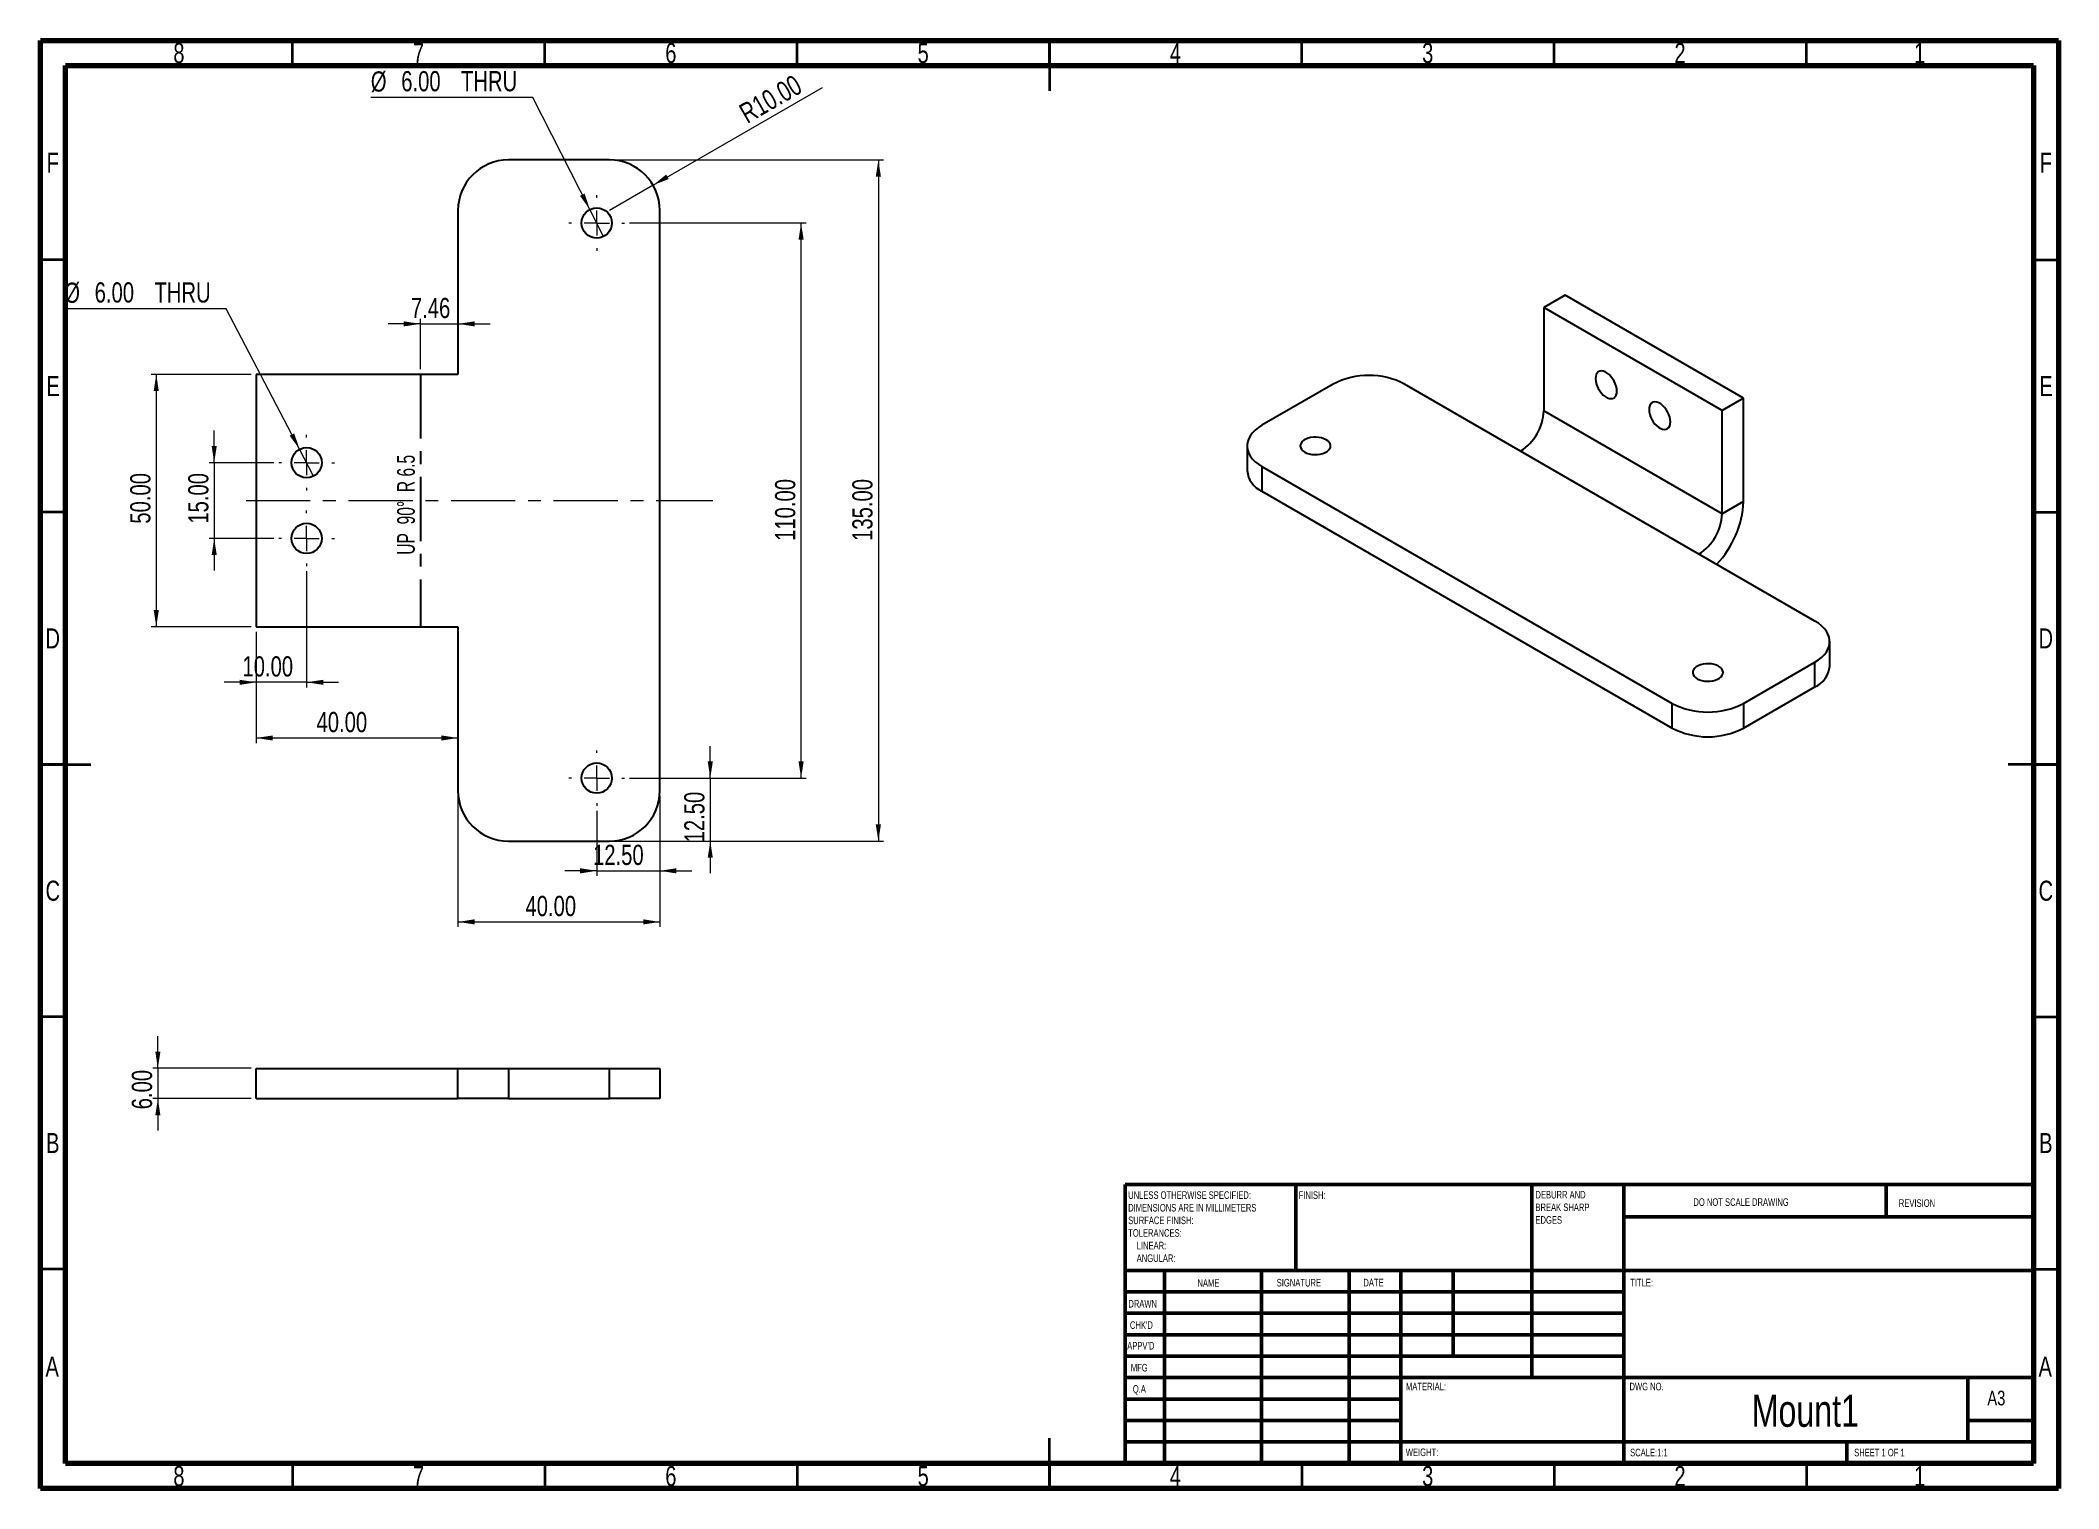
# Model space of a CAD drawing. Header units: millimetres. Extents: x 15 to 415, y 5 to 292.
import ezdxf

# ---------------------------------------------------------------- set-up
doc = ezdxf.new("R2010")
doc.units = ezdxf.units.MM
doc.linetypes.add('CENTERX2', pattern=[20.32, 12.7, -2.54, 2.54, -2.54])
doc.styles.add('SLDTEXTSTYLE0', font='TXT', dxfattribs={"width": 0.75})
doc.styles.add('SLDTEXTSTYLE1', font='TXT', dxfattribs={"width": 0.686449})
doc.styles.add('SLDTEXTSTYLE2', font='TXT', dxfattribs={"width": 0.6875})
doc.styles.add('SLDTEXTSTYLE3', font='TXT', dxfattribs={"width": 0.660714})
doc.dimstyles.new('SLDDIMSTYLE0', dxfattribs={"dimtxt": 4, "dimasz": 3.302, "dimexe": 0, "dimexo": 0.0625, "dimgap": 1, "dimtad": 1, "dimrnd": 1e-09, "dimzin": 4, "dimdsep": 46, "dimtxsty": 'SLDTEXTSTYLE0', "dimsah": 1, "dimcen": 0.09, "dimadec": 0, "dimazin": 1, "dimtfac": 1, "dimtofl": 0, "dimtmove": 0, "dimatfit": 3, "dimfxl": 0, "dimfrac": 2, "dimtolj": 1, "dimtzin": 12, "dimarcsym": 0})
doc.dimstyles.new('SLDDIMSTYLE1', dxfattribs={"dimtxt": 4, "dimasz": 3.302, "dimexe": 0, "dimexo": 0.0625, "dimgap": 1, "dimtad": 1, "dimrnd": 1e-09, "dimzin": 4, "dimdsep": 46, "dimtxsty": 'SLDTEXTSTYLE0', "dimsah": 1, "dimcen": 0.09, "dimadec": 0, "dimazin": 1, "dimtfac": 1, "dimtmove": 0, "dimatfit": 0, "dimfxl": 0, "dimfrac": 2, "dimtolj": 1, "dimtzin": 12, "dimarcsym": 0})
doc.dimstyles.new('SLDDIMSTYLE2', dxfattribs={"dimtxt": 4, "dimasz": 3.302, "dimexe": 0, "dimexo": 0.0625, "dimgap": 1, "dimtad": 0, "dimtih": 1, "dimtoh": 1, "dimrnd": 1e-09, "dimzin": 4, "dimdsep": 46, "dimtxsty": 'SLDTEXTSTYLE0', "dimblk1": 'NONE', "dimsah": 1, "dimcen": 0, "dimadec": 0, "dimazin": 1, "dimtfac": 1, "dimtmove": 0, "dimatfit": 3, "dimldrblk": 'NONE', "dimfxl": 0, "dimfrac": 2, "dimtolj": 1, "dimtzin": 12, "dimarcsym": 0})
doc.dimstyles.new('SLDDIMSTYLE3', dxfattribs={"dimtxt": 4, "dimasz": 3.302, "dimexe": 0, "dimexo": 0.0625, "dimgap": 1, "dimtad": 1, "dimrnd": 1e-09, "dimzin": 12, "dimdsep": 46, "dimtxsty": 'SLDTEXTSTYLE0', "dimsah": 1, "dimcen": 0.09, "dimadec": 0, "dimazin": 3, "dimtfac": 1, "dimtmove": 0, "dimatfit": 0, "dimfxl": 0, "dimfrac": 2, "dimtolj": 1, "dimtzin": 12, "dimarcsym": 0})
doc.dimstyles.new('SLDDIMSTYLE4', dxfattribs={"dimtxt": 4, "dimasz": 3.302, "dimexe": 0, "dimexo": 0.0625, "dimgap": 1, "dimtad": 1, "dimrnd": 1e-09, "dimzin": 4, "dimdsep": 46, "dimtxsty": 'SLDTEXTSTYLE0', "dimsah": 1, "dimcen": 0, "dimadec": 0, "dimazin": 1, "dimtfac": 1, "dimtofl": 0, "dimtmove": 0, "dimatfit": 3, "dimfxl": 0, "dimfrac": 2, "dimtolj": 1, "dimtzin": 12, "dimarcsym": 0})

# ---------------------------------------------------------------- blocks, each defined once
blk = doc.blocks.new('SW_NOTE_0')
at = {"color": 0, "linetype": 'Continuous', "lineweight": 0, "char_height": 1.5, "attachment_point": 1, "style": 'SLDTEXTSTYLE0'}
for s, insert in [('UNLESS OTHERWISE SPECIFIED:', (0, 1.93)), ('SURFACE FINISH:', (0, -3.07)), ('DIMENSIONS ARE IN MILLIMETERS', (0, -0.57)), ('TOLERANCES:', (0, -5.57)), ('ANGULAR:', (1.69, -10.57)), ('LINEAR:', (1.69, -8.07))]:
    blk.add_mtext(s, dxfattribs=dict(at, insert=insert))
blk = doc.blocks.new('SW_NOTE_0_1')
at = {"color": 0, "linetype": 'Continuous', "lineweight": 0, "char_height": 1.5, "attachment_point": 1, "style": 'SLDTEXTSTYLE0'}
for s, insert in [('DEBURR AND', (0, 1.93)), ('BREAK SHARP', (0, -0.57)), ('EDGES', (0, -3.07))]:
    blk.add_mtext(s, dxfattribs=dict(at, insert=insert))
blk = doc.blocks.new('_D')
at = {"color": 7, "linetype": 'Continuous', "lineweight": 0}
for p, q in [((56.77, 225.81), (36.97, 225.81)), ((37.97, 225.81), (37.97, 175.81)), ((56.77, 175.81), (36.97, 175.81))]:
    blk.add_line(p, q, dxfattribs=at)
at = {"color": 7, "linetype": 'Continuous', "lineweight": 18}
for points in [[(37.97, 225.81), (37.46, 222.51), (38.48, 222.51)], [(37.97, 175.81), (38.48, 179.11), (37.46, 179.11)]]:
    blk.add_solid(points, dxfattribs=at)
at = {"color": 7, "linetype": 'Continuous', "lineweight": 18, "insert": (32.81, 196.22), "char_height": 4, "attachment_point": 1, "rotation": 90, "style": 'SLDTEXTSTYLE0'}
blk.add_mtext('50.00', dxfattribs=at)
blk = doc.blocks.new('_D_1')
at = {"color": 7, "linetype": 'Continuous', "lineweight": 0}
for p, q in [((49.45, 208.31), (49.45, 214.66)), ((61.27, 208.31), (48.45, 208.31)), ((49.45, 208.31), (49.45, 193.31)), ((61.27, 193.31), (48.45, 193.31)), ((49.45, 193.31), (49.45, 186.96))]:
    blk.add_line(p, q, dxfattribs=at)
at = {"color": 7, "linetype": 'Continuous', "lineweight": 18}
for points in [[(49.45, 208.31), (49.96, 211.61), (48.95, 211.61)], [(49.45, 193.31), (48.95, 190.01), (49.96, 190.01)]]:
    blk.add_solid(points, dxfattribs=at)
at = {"color": 7, "linetype": 'Continuous', "lineweight": 18, "insert": (44.3, 196.22), "char_height": 4, "attachment_point": 1, "rotation": 90, "style": 'SLDTEXTSTYLE0'}
blk.add_mtext('15.00', dxfattribs=at)
blk = doc.blocks.new('_D_2')
at = {"color": 7, "linetype": 'Continuous', "lineweight": 0}
for p, q in [((67.77, 186.81), (67.77, 163.79)), ((57.77, 174.81), (57.77, 163.79)), ((57.77, 164.79), (51.42, 164.79)), ((67.77, 164.79), (57.77, 164.79)), ((67.77, 164.79), (74.12, 164.79))]:
    blk.add_line(p, q, dxfattribs=at)
at = {"color": 7, "linetype": 'Continuous', "lineweight": 18}
for points in [[(57.77, 164.79), (54.47, 165.29), (54.47, 164.28)], [(67.77, 164.79), (71.07, 164.28), (71.07, 165.29)]]:
    blk.add_solid(points, dxfattribs=at)
at = {"color": 7, "linetype": 'Continuous', "lineweight": 18, "insert": (55.05, 169.94), "char_height": 4, "attachment_point": 1, "style": 'SLDTEXTSTYLE0'}
blk.add_mtext('10.00', dxfattribs=at)
blk = doc.blocks.new('_D_3')
at = {"color": 7, "linetype": 'Continuous', "lineweight": 0}
for p, q in [((51.82, 238.83), (19.73, 238.83)), ((66.38, 210.97), (51.82, 238.83)), ((69.16, 205.65), (66.38, 210.97))]:
    blk.add_line(p, q, dxfattribs=at)
at = {"color": 7, "linetype": 'Continuous', "lineweight": 18}
blk.add_solid([(66.38, 210.97), (65.3, 214.13), (64.4, 213.66)], dxfattribs=at)
at = {"color": 7, "linetype": 'Continuous', "lineweight": 18, "char_height": 4, "attachment_point": 1, "style": 'SLDTEXTSTYLE0'}
for s, insert in [('%%c', (19.73, 243.99)), ('6.00', (25.76, 244.05)), ('THRU', (37.61, 244.05))]:
    blk.add_mtext(s, dxfattribs=dict(at, insert=insert))
blk = doc.blocks.new('_None')
blk = doc.blocks.new('_D_4')
at = {"color": 7, "linetype": 'Continuous', "lineweight": 0}
for p, q in [((90.31, 226.81), (90.31, 236.82)), ((90.31, 235.82), (83.96, 235.82)), ((90.31, 235.82), (97.77, 235.82)), ((97.77, 235.82), (104.12, 235.82))]:
    blk.add_line(p, q, dxfattribs=at)
at = {"color": 7, "linetype": 'Continuous', "lineweight": 18}
for points in [[(90.31, 235.82), (87.01, 236.32), (87.01, 235.31)], [(97.77, 235.82), (101.07, 235.31), (101.07, 236.32)]]:
    blk.add_solid(points, dxfattribs=at)
at = {"color": 7, "linetype": 'Continuous', "lineweight": 18, "insert": (88.43, 240.97), "char_height": 4, "attachment_point": 1, "style": 'SLDTEXTSTYLE0'}
blk.add_mtext('7.46', dxfattribs=at)
blk = doc.blocks.new('_D_5')
at = {"color": 7, "linetype": 'Continuous', "lineweight": 0}
for p, q in [((57.77, 174.81), (57.77, 152.76)), ((57.77, 153.76), (97.77, 153.76))]:
    blk.add_line(p, q, dxfattribs=at)
at = {"color": 7, "linetype": 'Continuous', "lineweight": 18}
for points in [[(57.77, 153.76), (61.07, 153.25), (61.07, 154.26)], [(97.77, 153.76), (94.47, 154.26), (94.47, 153.25)]]:
    blk.add_solid(points, dxfattribs=at)
at = {"color": 7, "linetype": 'Continuous', "lineweight": 18, "insert": (69.73, 158.91), "char_height": 4, "attachment_point": 1, "style": 'SLDTEXTSTYLE0'}
blk.add_mtext('40.00', dxfattribs=at)
blk = doc.blocks.new('_D_6')
at = {"color": 7, "linetype": 'Continuous', "lineweight": 0}
for p, q in [((128.77, 268.31), (182.08, 268.31)), ((181.08, 268.31), (181.08, 133.31)), ((128.77, 133.31), (182.08, 133.31))]:
    blk.add_line(p, q, dxfattribs=at)
at = {"color": 7, "linetype": 'Continuous', "lineweight": 18}
for points in [[(181.08, 268.31), (180.57, 265.01), (181.59, 265.01)], [(181.08, 133.31), (181.59, 136.61), (180.57, 136.61)]]:
    blk.add_solid(points, dxfattribs=at)
at = {"color": 7, "linetype": 'Continuous', "lineweight": 18, "insert": (175.92, 192.81), "char_height": 4, "attachment_point": 1, "rotation": 90, "style": 'SLDTEXTSTYLE0'}
blk.add_mtext('135.00', dxfattribs=at)
blk = doc.blocks.new('_D_7')
at = {"color": 7, "linetype": 'Continuous', "lineweight": 0}
for p, q in [((131.77, 255.81), (166.77, 255.81)), ((165.77, 145.81), (165.77, 255.81)), ((131.77, 145.81), (166.77, 145.81))]:
    blk.add_line(p, q, dxfattribs=at)
at = {"color": 7, "linetype": 'Continuous', "lineweight": 18}
for points in [[(165.77, 255.81), (165.26, 252.51), (166.28, 252.51)], [(165.77, 145.81), (166.28, 149.11), (165.26, 149.11)]]:
    blk.add_solid(points, dxfattribs=at)
at = {"color": 7, "linetype": 'Continuous', "lineweight": 18, "insert": (160.61, 192.81), "char_height": 4, "attachment_point": 1, "rotation": 90, "style": 'SLDTEXTSTYLE0'}
blk.add_mtext('110.00', dxfattribs=at)
blk = doc.blocks.new('_D_8')
at = {"color": 7, "linetype": 'Continuous', "lineweight": 0}
for p, q in [((97.77, 142.31), (97.77, 116.31)), ((137.77, 142.31), (137.77, 116.31)), ((97.77, 117.31), (137.77, 117.31))]:
    blk.add_line(p, q, dxfattribs=at)
at = {"color": 7, "linetype": 'Continuous', "lineweight": 18}
for points in [[(97.77, 117.31), (101.07, 116.8), (101.07, 117.82)], [(137.77, 117.31), (134.47, 117.82), (134.47, 116.8)]]:
    blk.add_solid(points, dxfattribs=at)
at = {"color": 7, "linetype": 'Continuous', "lineweight": 18, "insert": (111.14, 122.46), "char_height": 4, "attachment_point": 1, "style": 'SLDTEXTSTYLE0'}
blk.add_mtext('40.00', dxfattribs=at)
blk = doc.blocks.new('_D_9')
at = {"color": 7, "linetype": 'Continuous', "lineweight": 0}
for p, q in [((147.77, 145.81), (147.77, 152.16)), ((131.77, 145.81), (148.77, 145.81)), ((147.77, 145.81), (147.77, 133.31)), ((128.77, 133.31), (148.77, 133.31)), ((147.77, 133.31), (147.77, 126.96))]:
    blk.add_line(p, q, dxfattribs=at)
at = {"color": 7, "linetype": 'Continuous', "lineweight": 18}
for points in [[(147.77, 145.81), (148.28, 149.11), (147.26, 149.11)], [(147.77, 133.31), (147.26, 130.01), (148.28, 130.01)]]:
    blk.add_solid(points, dxfattribs=at)
at = {"color": 7, "linetype": 'Continuous', "lineweight": 18, "insert": (142.61, 133.06), "char_height": 4, "attachment_point": 1, "rotation": 90, "style": 'SLDTEXTSTYLE0'}
blk.add_mtext('12.50', dxfattribs=at)
blk = doc.blocks.new('_D_10')
at = {"color": 7, "linetype": 'Continuous', "lineweight": 0}
for p, q in [((137.77, 142.31), (137.77, 126.43)), ((125.27, 139.31), (125.27, 126.43)), ((125.27, 127.43), (118.92, 127.43)), ((125.27, 127.43), (137.77, 127.43)), ((137.77, 127.43), (144.12, 127.43))]:
    blk.add_line(p, q, dxfattribs=at)
at = {"color": 7, "linetype": 'Continuous', "lineweight": 18}
for points in [[(125.27, 127.43), (121.97, 127.94), (121.97, 126.92)], [(137.77, 127.43), (141.07, 126.92), (141.07, 127.94)]]:
    blk.add_solid(points, dxfattribs=at)
at = {"color": 7, "linetype": 'Continuous', "lineweight": 18, "insert": (124.53, 132.59), "char_height": 4, "attachment_point": 1, "style": 'SLDTEXTSTYLE0'}
blk.add_mtext('12.50', dxfattribs=at)
blk = doc.blocks.new('_D_11')
at = {"color": 7, "linetype": 'Continuous', "lineweight": 0}
for q in [(170, 282.69), (127.77, 258.31)]:
    blk.add_line((136.43, 263.31), q, dxfattribs=at)
at = {"color": 7, "linetype": 'Continuous', "lineweight": 18}
blk.add_solid([(136.43, 263.31), (139.54, 264.52), (139.03, 265.4)], dxfattribs=at)
at = {"color": 7, "linetype": 'Continuous', "lineweight": 18, "insert": (153.1, 278.88), "char_height": 4, "attachment_point": 1, "rotation": 30, "style": 'SLDTEXTSTYLE0'}
blk.add_mtext('R10.00', dxfattribs=at)
blk = doc.blocks.new('_D_12')
at = {"color": 7, "linetype": 'Continuous', "lineweight": 0}
for p, q in [((112.58, 280.69), (80.49, 280.69)), ((123.91, 258.48), (112.58, 280.69)), ((126.63, 253.13), (123.91, 258.48))]:
    blk.add_line(p, q, dxfattribs=at)
at = {"color": 7, "linetype": 'Continuous', "lineweight": 18}
blk.add_solid([(123.91, 258.48), (122.86, 261.65), (121.95, 261.19)], dxfattribs=at)
at = {"color": 7, "linetype": 'Continuous', "lineweight": 18, "char_height": 4, "attachment_point": 1, "style": 'SLDTEXTSTYLE0'}
for s, insert in [('%%c', (80.49, 285.85)), ('6.00', (86.52, 285.91)), ('THRU', (98.36, 285.91))]:
    blk.add_mtext(s, dxfattribs=dict(at, insert=insert))
blk = doc.blocks.new('SW_CENTERMARKSYMBOL_0')
at = {"color": 0, "linetype": 'Continuous', "lineweight": 18}
for p, q in [((0, 5), (0, 5.5)), ((-5, 0), (-5.5, 0)), ((0, 0), (-2.5, 0)), ((0, 0), (0, 2.5)), ((0, 0), (0, -2.5)), ((0, 0), (2.5, 0)), ((5, 0), (5.5, 0)), ((0, -5), (0, -5.5))]:
    blk.add_line(p, q, dxfattribs=at)
blk = doc.blocks.new('SW_CENTERMARKSYMBOL_1')
at = {"color": 0, "linetype": 'Continuous', "lineweight": 18}
for p, q in [((0, 5), (0, 5.5)), ((-5, 0), (-5.5, 0)), ((0, 0), (-2.5, 0)), ((0, 0), (0, 2.5)), ((0, 0), (0, -2.5)), ((0, 0), (2.5, 0)), ((5, 0), (5.5, 0)), ((0, -5), (0, -5.5))]:
    blk.add_line(p, q, dxfattribs=at)
blk = doc.blocks.new('SW_CENTERMARKSYMBOL_2')
at = {"color": 0, "linetype": 'Continuous', "lineweight": 18}
for p, q in [((0, 5), (0, 5.5)), ((-5, 0), (-5.5, 0)), ((0, 0), (-2.5, 0)), ((0, 0), (0, 2.5)), ((0, 0), (0, -2.5)), ((0, 0), (2.5, 0)), ((5, 0), (5.5, 0)), ((0, -5), (0, -5.5))]:
    blk.add_line(p, q, dxfattribs=at)
blk = doc.blocks.new('SW_CENTERMARKSYMBOL_3')
at = {"color": 0, "linetype": 'Continuous', "lineweight": 18}
for p, q in [((0, 5), (0, 5.5)), ((-5, 0), (-5.5, 0)), ((0, 0), (-2.5, 0)), ((0, 0), (0, 2.5)), ((0, 0), (0, -2.5)), ((0, 0), (2.5, 0)), ((5, 0), (5.5, 0)), ((0, -5), (0, -5.5))]:
    blk.add_line(p, q, dxfattribs=at)
blk = doc.blocks.new('_D_13')
at = {"color": 7, "linetype": 'Continuous', "lineweight": 0}
for p, q in [((38.29, 88.29), (38.29, 94.64)), ((56.77, 88.29), (37.29, 88.29)), ((38.29, 88.29), (38.29, 82.29)), ((56.77, 82.29), (37.29, 82.29)), ((38.29, 82.29), (38.29, 75.94))]:
    blk.add_line(p, q, dxfattribs=at)
at = {"color": 7, "linetype": 'Continuous', "lineweight": 18}
for points in [[(38.29, 88.29), (38.79, 91.59), (37.78, 91.59)], [(38.29, 82.29), (37.78, 78.99), (38.79, 78.99)]]:
    blk.add_solid(points, dxfattribs=at)
at = {"color": 7, "linetype": 'Continuous', "lineweight": 18, "insert": (33.13, 80.17), "char_height": 4, "attachment_point": 1, "rotation": 90, "style": 'SLDTEXTSTYLE0'}
blk.add_mtext('6.00', dxfattribs=at)

msp = doc.modelspace()

# ---------------------------------------------------------------- linework, layer by layer
at = {"color": 7, "linetype": 'Continuous', "lineweight": 70}
for p, q in [((15, 5), (15, 292)), ((15, 292), (415, 292)), ((415, 292), (415, 5)), ((20, 10), (20, 287)), ((20, 287), (410, 287)), ((410, 287), (410, 10)), ((410, 10), (20, 10)), ((415, 5), (15, 5))]:
    msp.add_line(p, q, dxfattribs=at)
at = {"color": 7, "linetype": 'Continuous', "lineweight": 35}
for p, q in [((65, 287), (65, 292)), ((115, 287), (115, 292)), ((165, 287), (165, 292)), ((215, 292), (215, 282)), ((215, 287), (215, 292)), ((265, 287), (265, 292)), ((315, 287), (315, 292)), ((365, 287), (365, 292)), ((20, 248.5), (15, 248.5)), ((410, 248.5), (415, 248.5)), ((20, 198.5), (15, 198.5)), ((410, 198.5), (415, 198.5)), ((15, 148.5), (25, 148.5)), ((20, 148.5), (15, 148.5)), ((415, 148.5), (405, 148.5)), ((410, 148.5), (415, 148.5)), ((20, 98.5), (15, 98.5)), ((410, 98.5), (415, 98.5)), ((20, 48.5), (15, 48.5)), ((410, 48.5), (415, 48.5)), ((215, 5), (215, 15)), ((65, 10), (65, 5)), ((115, 10), (115, 5)), ((165, 10), (165, 5)), ((215, 10), (215, 5)), ((265, 10), (265, 5)), ((315, 10), (315, 5)), ((365, 10), (365, 5))]:
    msp.add_line(p, q, dxfattribs=at)
at = {"color": 7, "linetype": 'Continuous', "lineweight": 25}
for p, q in [((127.769, 268.307), (107.769, 268.307)), ((97.769, 258.307), (97.769, 225.807)), ((137.769, 143.307), (137.769, 258.307)), ((317.203, 241.5), (312.96, 239.05)), ((352.558, 221.089), (317.203, 241.5)), ((348.315, 218.64), (312.96, 239.05)), ((312.96, 239.05), (312.96, 218.574)), ((57.769, 225.807), (57.769, 175.807)), ((97.769, 225.807), (57.769, 225.807)), ((271.241, 223.879), (257.098, 215.715)), ((308.364, 210.613), (285.383, 223.879)), ((352.558, 221.089), (348.315, 218.64)), ((352.558, 200.613), (352.558, 221.089)), ((348.315, 198.163), (312.96, 218.574)), ((348.315, 198.163), (348.315, 218.64)), ((254.17, 211.633), (254.17, 206.734)), ((343.719, 190.203), (308.364, 210.613)), ((257.098, 207.551), (338.416, 160.608)), ((257.098, 207.551), (257.098, 202.652)), ((257.098, 202.652), (338.416, 155.709)), ((352.558, 200.613), (348.315, 198.163)), ((366.7, 176.936), (343.719, 190.203)), ((57.769, 175.807), (97.769, 175.807)), ((97.769, 175.807), (97.769, 143.307)), ((369.629, 167.955), (369.629, 172.854)), ((352.558, 160.608), (366.7, 168.772)), ((366.7, 163.873), (366.7, 168.772)), ((338.416, 155.709), (338.416, 160.608)), ((352.558, 155.709), (366.7, 163.873)), ((352.558, 160.608), (352.558, 155.709)), ((107.769, 133.307), (127.769, 133.307)), ((57.769, 82.288), (57.769, 88.288)), ((57.769, 88.288), (97.769, 88.288)), ((97.769, 82.288), (97.769, 88.288)), ((97.769, 88.288), (107.769, 88.288)), ((107.769, 88.288), (107.769, 82.288)), ((107.769, 88.288), (127.769, 88.288)), ((127.769, 82.288), (127.769, 88.288)), ((127.769, 88.288), (137.769, 88.288)), ((137.769, 88.288), (137.769, 82.288)), ((57.769, 82.288), (97.769, 82.288)), ((107.769, 82.288), (97.769, 82.288)), ((107.769, 82.288), (127.769, 82.288)), ((137.769, 82.288), (127.769, 82.288))]:
    msp.add_line(p, q, dxfattribs=at)
at = {"color": 7, "linetype": 'CENTERX2'}
msp.add_line((90.308, 225.807), (90.308, 175.807), dxfattribs=at)
at = {"color": 7, "linetype": 'CENTERX2', "lineweight": 18}
msp.add_line((55.769, 200.807), (148.3, 200.807), dxfattribs=at)
at = {"color": 7, "linetype": 'Continuous', "lineweight": 50}
for p, q in [((230, 65.25), (410, 65.25)), ((230, 65.25), (230, 10)), ((263.8, 48.25), (263.8, 65.25)), ((310.6, 65.25), (310.6, 27)), ((328.8, 65.25), (328.8, 10)), ((380.8, 58.875), (380.8, 65.25)), ((410, 58.875), (328.8, 58.875)), ((410, 48.25), (230, 48.25)), ((237.8, 48.25), (237.8, 10)), ((256.991, 48.25), (256.991, 10)), ((274.399, 48.25), (274.399, 10)), ((284.6, 10), (284.6, 48.25)), ((295, 31.25), (295, 48.25)), ((328.8, 44), (230, 44)), ((328.8, 39.75), (230, 39.75)), ((328.8, 35.5), (230, 35.5)), ((328.8, 31.25), (230, 31.25)), ((284.6, 27), (230, 27)), ((284.6, 27), (410, 27)), ((397, 14.25), (397, 27)), ((284.6, 22.75), (230, 22.75)), ((284.6, 18.5), (230, 18.5)), ((410, 18.5), (397, 18.5)), ((230, 14.25), (410, 14.25)), ((373, 10), (373, 14.25))]:
    msp.add_line(p, q, dxfattribs=at)
at = {"color": 7, "linetype": 'Continuous', "lineweight": 25, "flags": 128}
for points in [[(327.456, 222.517), (327.419, 222.988), (327.312, 223.484), (327.138, 223.99), (326.902, 224.487), (326.613, 224.958), (326.28, 225.388), (325.915, 225.762), (325.53, 226.068), (325.139, 226.294), (324.754, 226.433), (324.389, 226.48), (324.056, 226.434), (323.767, 226.297), (323.531, 226.072), (323.356, 225.768), (323.249, 225.395), (323.213, 224.966), (323.249, 224.495), (323.356, 223.998), (323.531, 223.493), (323.767, 222.996), (324.056, 222.525), (324.389, 222.094), (324.754, 221.72), (325.139, 221.415), (325.53, 221.189), (325.915, 221.05), (326.28, 221.003), (326.613, 221.049), (326.902, 221.186), (327.138, 221.411), (327.312, 221.715), (327.419, 222.087), (327.456, 222.517)], [(333.82, 218.843), (333.856, 218.372), (333.963, 217.875), (334.137, 217.37), (334.373, 216.873), (334.662, 216.401), (334.995, 215.971), (335.36, 215.597), (335.745, 215.292), (336.137, 215.066), (336.521, 214.927), (336.886, 214.88), (337.219, 214.925), (337.509, 215.063), (337.744, 215.288), (337.919, 215.591), (338.026, 215.964), (338.062, 216.394), (338.026, 216.865), (337.919, 217.361), (337.744, 217.867), (337.509, 218.364), (337.219, 218.835), (336.886, 219.265), (336.521, 219.639), (336.137, 219.944), (335.745, 220.17), (335.36, 220.31), (334.995, 220.357), (334.662, 220.311), (334.373, 220.174), (334.137, 219.949), (333.963, 219.645), (333.856, 219.272), (333.82, 218.843)], [(257.098, 215.715), (256.398, 215.266), (255.783, 214.777), (255.259, 214.254), (254.834, 213.702), (254.51, 213.127), (254.293, 212.536), (254.183, 211.935), (254.183, 211.331), (254.293, 210.73), (254.51, 210.139), (254.834, 209.564), (255.259, 209.012), (255.783, 208.489), (256.398, 208), (257.098, 207.551)], [(265.584, 210.409), (266.01, 210.204), (266.493, 210.049), (267.018, 209.947), (267.567, 209.903), (268.12, 209.918), (268.658, 209.991), (269.165, 210.12), (269.622, 210.301), (270.013, 210.527), (270.326, 210.791), (270.55, 211.083), (270.676, 211.394), (270.702, 211.713), (270.625, 212.03), (270.449, 212.333), (270.18, 212.612), (269.826, 212.858), (269.4, 213.062), (268.917, 213.218), (268.392, 213.319), (267.844, 213.363), (267.291, 213.349), (266.752, 213.275), (266.245, 213.146), (265.789, 212.966), (265.397, 212.74), (265.084, 212.476), (264.861, 212.184), (264.734, 211.873), (264.708, 211.553), (264.785, 211.237), (264.961, 210.934), (265.23, 210.655), (265.584, 210.409)], [(366.7, 168.772), (367.4, 169.221), (368.016, 169.71), (368.539, 170.233), (368.965, 170.785), (369.288, 171.36), (369.506, 171.951), (369.615, 172.552), (369.615, 173.156), (369.506, 173.757), (369.288, 174.348), (368.965, 174.923), (368.539, 175.475), (368.016, 175.998), (367.4, 176.487), (366.7, 176.936)], [(347.608, 167.955), (347.182, 168.16), (346.699, 168.315), (346.174, 168.417), (345.625, 168.461), (345.072, 168.446), (344.533, 168.373), (344.027, 168.244), (343.57, 168.063), (343.179, 167.837), (342.866, 167.574), (342.642, 167.281), (342.516, 166.97), (342.49, 166.651), (342.566, 166.334), (342.742, 166.031), (343.012, 165.752), (343.365, 165.506), (343.791, 165.302), (344.275, 165.147), (344.8, 165.045), (345.348, 165.001), (345.901, 165.016), (346.44, 165.089), (346.947, 165.218), (347.403, 165.398), (347.795, 165.624), (348.108, 165.888), (348.331, 166.18), (348.458, 166.492), (348.484, 166.811), (348.407, 167.127), (348.231, 167.43), (347.962, 167.71), (347.608, 167.955)]]:
    msp.add_lwpolyline(points, dxfattribs=at)
at = {"color": 7, "linetype": 'Continuous', "lineweight": 25}
for centre in [(125.269, 255.807), (67.769, 208.307), (67.769, 193.307), (125.269, 145.807)]:
    msp.add_circle(centre, 3, dxfattribs=at)
for centre, radius, start, end in [((107.769, 258.307), 10, 90, 180), ((127.769, 258.307), 10, 0, 90), ((278.312, 210.28), 15.328, 62.52843, 117.47157), ((302.981, 219.028), 9.989, 302.60548, 357.39452), ((259.122, 207.196), 4.974, 185.32934, 245.9908), ((333.077, 201.592), 19.506, 316.53308, 357.1211), ((338.336, 198.617), 9.989, 302.60548, 357.39452), ((364.676, 168.417), 4.974, 294.0092, 354.67066), ((345.487, 174.208), 15.328, 242.52843, 297.47157), ((345.487, 169.308), 15.328, 242.52843, 297.47157), ((107.769, 143.307), 10, 180, 270), ((127.769, 143.307), 10, 270, 0)]:
    msp.add_arc(centre, radius, start, end, dxfattribs=at)

# ---------------------------------------------------------------- block references
at = {"color": 7, "linetype": 'Continuous', "lineweight": 0}
for name, p in [('SW_CENTERMARKSYMBOL_2', (125.269, 255.807)), ('SW_CENTERMARKSYMBOL_0', (67.769, 208.307)), ('SW_CENTERMARKSYMBOL_1', (67.769, 193.307)), ('SW_CENTERMARKSYMBOL_3', (125.269, 145.807)), ('SW_NOTE_0_1', (311.309, 62.069)), ('SW_NOTE_0', (230.594, 61.987))]:
    msp.add_blockref(name, p, dxfattribs=at)

# ---------------------------------------------------------------- texts
for s, insert, char_height, attachment_point, style in [('8', (42.46, 291.474), 3.969, 2, 'SLDTEXTSTYLE0'), ('7', (89.96, 291.474), 3.969, 2, 'SLDTEXTSTYLE0'), ('6', (139.96, 291.474), 3.969, 2, 'SLDTEXTSTYLE0'), ('5', (189.96, 291.474), 3.969, 2, 'SLDTEXTSTYLE0'), ('4', (239.96, 291.474), 3.969, 2, 'SLDTEXTSTYLE0'), ('3', (289.96, 291.474), 3.969, 2, 'SLDTEXTSTYLE0'), ('2', (339.96, 291.474), 3.969, 2, 'SLDTEXTSTYLE0'), ('1', (387.46, 291.474), 3.969, 2, 'SLDTEXTSTYLE0'), ('F', (17.458, 269.724), 3.969, 2, 'SLDTEXTSTYLE0'), ('F', (412.458, 269.724), 3.969, 2, 'SLDTEXTSTYLE0'), ('E', (17.508, 225.474), 3.969, 2, 'SLDTEXTSTYLE0'), ('E', (412.508, 225.474), 3.969, 2, 'SLDTEXTSTYLE0'), ('D', (17.453, 175.474), 3.969, 2, 'SLDTEXTSTYLE0'), ('D', (412.453, 175.474), 3.969, 2, 'SLDTEXTSTYLE0'), ('C', (17.459, 125.474), 3.969, 2, 'SLDTEXTSTYLE0'), ('C', (412.459, 125.474), 3.969, 2, 'SLDTEXTSTYLE0'), ('B', (17.471, 75.474), 3.969, 2, 'SLDTEXTSTYLE0'), ('B', (412.471, 75.474), 3.969, 2, 'SLDTEXTSTYLE0'), ('FINISH:', (264.371, 63.919), 1.5, 1, 'SLDTEXTSTYLE0'), ('DO NOT SCALE DRAWING', (342.615, 62.533), 1.5, 1, 'SLDTEXTSTYLE0'), ('REVISION', (383.328, 62.335), 1.5, 1, 'SLDTEXTSTYLE0'), ('NAME', (244.322, 46.501), 1.5, 1, 'SLDTEXTSTYLE0'), ('SIGNATURE', (260.034, 46.562), 1.5, 1, 'SLDTEXTSTYLE0'), ('DATE', (277.215, 46.576), 1.5, 1, 'SLDTEXTSTYLE0'), ('TITLE:', (330.09, 46.576), 1.5, 1, 'SLDTEXTSTYLE0'), ('DRAWN', (230.643, 42.385), 1.5, 1, 'SLDTEXTSTYLE1'), ("CHK'D", (230.939, 38.162), 1.5, 1, 'SLDTEXTSTYLE0'), ("APPV'D", (230.402, 34.066), 1.5, 1, 'SLDTEXTSTYLE0'), ('A', (17.34, 31.168), 3.969, 2, 'SLDTEXTSTYLE0'), ('MFG', (231.124, 29.716), 1.5, 1, 'SLDTEXTSTYLE0'), ('A', (412.34, 31.168), 3.969, 2, 'SLDTEXTSTYLE0'), ('Q.A', (231.509, 25.505), 1.5, 1, 'SLDTEXTSTYLE0'), ('MATERIAL:', (285.646, 25.986), 1.5, 1, 'SLDTEXTSTYLE0'), ('DWG NO.', (329.953, 25.986), 1.5, 1, 'SLDTEXTSTYLE0'), ('A3', (400.871, 24.406), 2.9104, 1, 'SLDTEXTSTYLE0'), ('Mount1', (364.799, 23.607), 6.35, 2, 'SLDTEXTSTYLE0'), ('WEIGHT:', (285.618, 12.949), 1.4986, 1, 'SLDTEXTSTYLE0'), ('SCALE:1:1', (330.074, 12.9), 1.5, 1, 'SLDTEXTSTYLE0'), ('SHEET 1 OF 1', (374.478, 12.9), 1.5, 1, 'SLDTEXTSTYLE2'), ('8', (42.46, 9.474), 3.969, 2, 'SLDTEXTSTYLE0'), ('7', (89.96, 9.474), 3.969, 2, 'SLDTEXTSTYLE0'), ('6', (139.96, 9.474), 3.969, 2, 'SLDTEXTSTYLE0'), ('5', (189.96, 9.474), 3.969, 2, 'SLDTEXTSTYLE0'), ('4', (239.96, 9.474), 3.969, 2, 'SLDTEXTSTYLE0'), ('3', (289.96, 9.474), 3.969, 2, 'SLDTEXTSTYLE0'), ('2', (339.96, 9.474), 3.969, 2, 'SLDTEXTSTYLE0'), ('1', (387.46, 9.474), 3.969, 2, 'SLDTEXTSTYLE0')]:
    msp.add_mtext(s, dxfattribs=dict(at, insert=insert, char_height=char_height, attachment_point=attachment_point, style=style))
at = {"color": 7, "linetype": 'Continuous', "lineweight": 0, "insert": (85.71, 199.959), "char_height": 3.5, "attachment_point": 2, "rotation": 90, "style": 'SLDTEXTSTYLE3'}
msp.add_mtext('UP  90°  R 6.5', dxfattribs=at)

# ---------------------------------------------------------------- dimensions: what is measured, and where the dimension line sits
at = {"color": 7, "linetype": 'Continuous', "lineweight": 18}
for p1, p2, picture, middle in [((126.632, 253.135), (123.906, 258.48), '_D_12', (95.738, 283.896)), ((69.158, 205.648), (66.38, 210.966), '_D_3', (34.982, 242.035))]:
    dim = msp.add_diameter_dim_2p(p1=p1, p2=p2, text='<> THRU', dimstyle='SLDDIMSTYLE2', dxfattribs=at)
    dim.commit()
    dim.dimension.update_dxf_attribs({"geometry": picture, "text_midpoint": middle, "dimtype": 163})
dim = msp.add_radius_dim(center=(127.769, 258.307), mpoint=(136.429, 263.307), dimstyle='SLDDIMSTYLE4', dxfattribs=at)
dim.commit()
dim.dimension.update_dxf_attribs({"geometry": '_D_11', "text_midpoint": (162.942, 278.615), "dimtype": 164})
for base, p1, p2, dimstyle, picture, middle in [((181.078, 133.307), (127.769, 268.307), (127.769, 133.307), 'SLDDIMSTYLE0', '_D_6', (181.078, 200.938)), ((165.769, 255.807), (130.769, 145.807), (130.769, 255.807), 'SLDDIMSTYLE0', '_D_7', (165.769, 200.938)), ((37.967, 175.807), (57.769, 225.807), (57.769, 175.807), 'SLDDIMSTYLE0', '_D', (37.967, 202.874)), ((49.454, 193.307), (62.269, 208.307), (62.269, 193.307), 'SLDDIMSTYLE1', '_D_1', (49.454, 202.874)), ((147.769, 133.307), (130.769, 145.807), (127.769, 133.307), 'SLDDIMSTYLE1', '_D_9', (147.769, 139.715)), ((38.287, 82.288), (57.769, 88.288), (57.769, 82.288), 'SLDDIMSTYLE1', '_D_13', (38.287, 85.34))]:
    dim = msp.add_linear_dim(base=base, p1=p1, p2=p2, angle=90, dimstyle=dimstyle, dxfattribs=at)
    dim.commit()
    dim.dimension.update_dxf_attribs({"geometry": picture, "text_midpoint": middle, "dimtype": 160})
for base, p1, p2, dimstyle, picture, middle in [((97.769, 235.815), (90.308, 225.807), (97.769, 225.807), 'SLDDIMSTYLE3', '_D_4', (93.606, 235.815)), ((57.769, 164.786), (67.769, 187.807), (57.769, 175.807), 'SLDDIMSTYLE1', '_D_2', (61.697, 164.786)), ((97.769, 153.756), (57.769, 175.807), (97.769, 143.307), 'SLDDIMSTYLE0', '_D_5', (76.384, 153.756)), ((137.769, 117.307), (97.769, 143.307), (137.769, 143.307), 'SLDDIMSTYLE0', '_D_8', (117.792, 117.307)), ((137.769, 127.429), (125.269, 140.307), (137.769, 143.307), 'SLDDIMSTYLE1', '_D_10', (131.178, 127.429))]:
    dim = msp.add_linear_dim(base=base, p1=p1, p2=p2, dimstyle=dimstyle, dxfattribs=at)
    dim.commit()
    dim.dimension.update_dxf_attribs({"geometry": picture, "text_midpoint": middle, "dimtype": 160})

doc.saveas('drawing.dxf')
